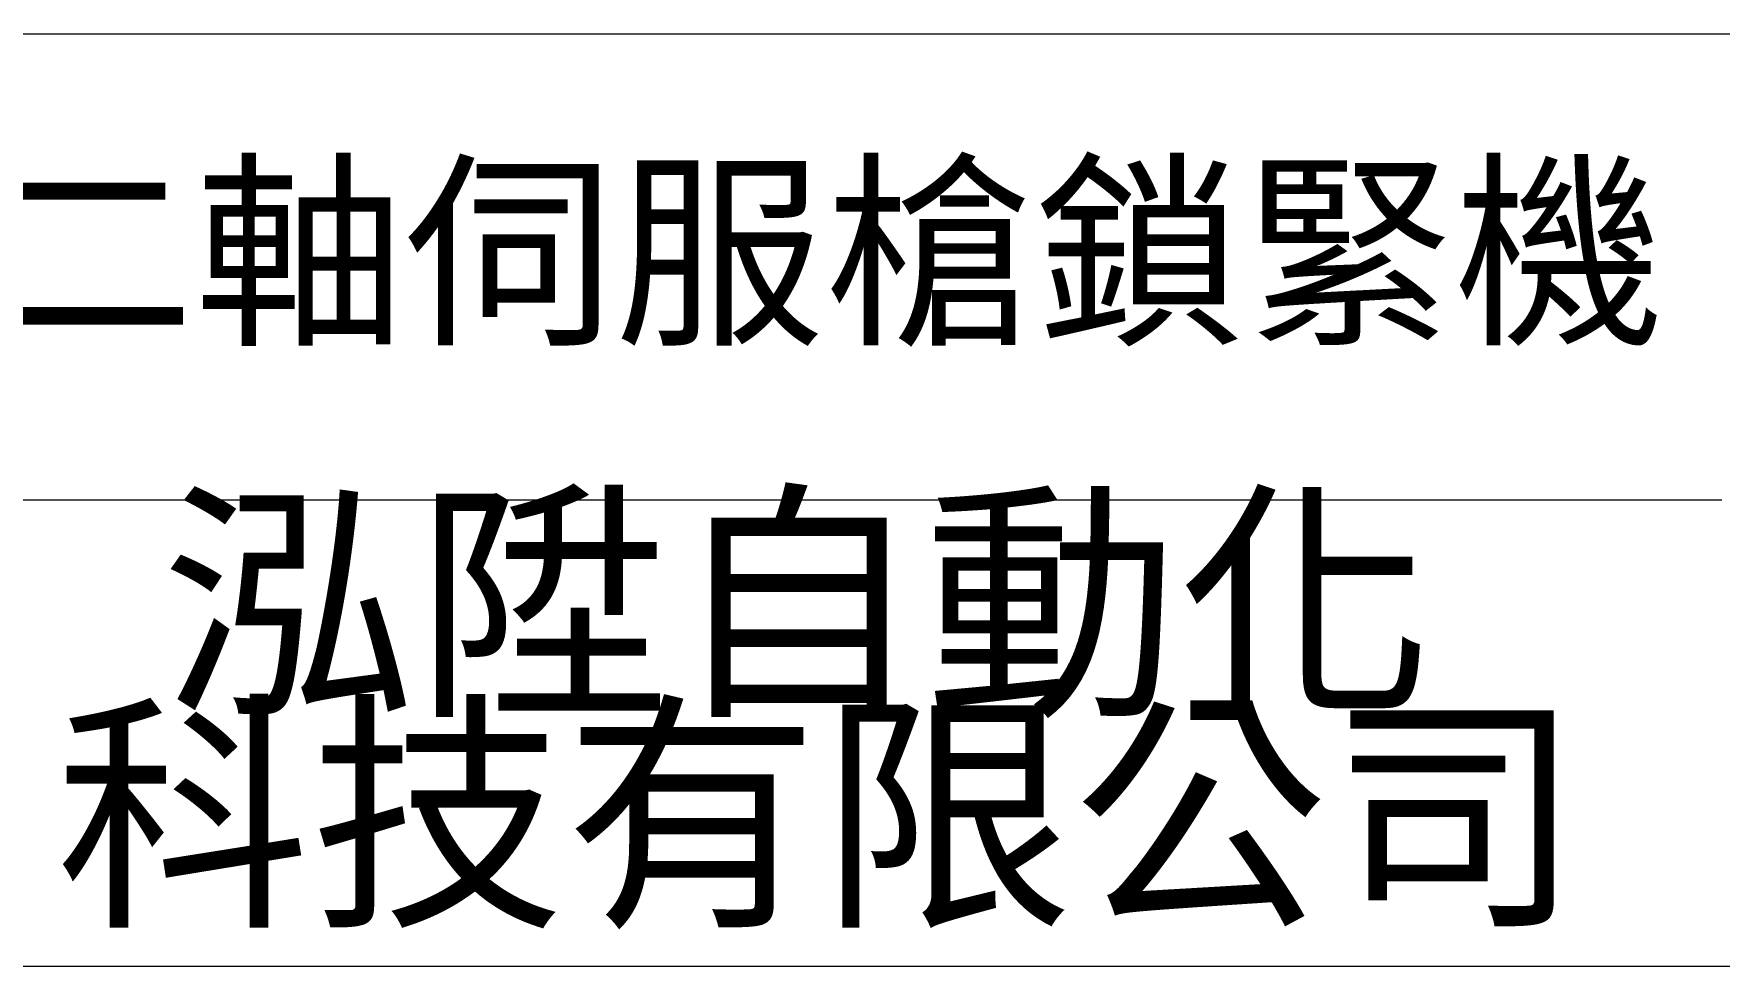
# Model space of a CAD drawing. Header units: millimetres. Extents: x 50 to 1435, y 50 to 1000.
# Drawn here: x 454 to 634.7, y 51.1 to 151.1 of the extents above; entities that cross this region are included whole.
import ezdxf
from ezdxf.enums import TextEntityAlignment as Align

# ---------------------------------------------------------------- set-up
doc = ezdxf.new("R2010")
doc.units = ezdxf.units.MM
doc.header["$LTSCALE"] = 5
doc.layers.add('圖框層', color=7, linetype='Continuous', lineweight=20)
doc.layers.add('標題 (ISO)', color=7, linetype='Continuous', lineweight=50)
doc.styles.add('STSL_65', font='')
doc.styles.add('文字型式124', font='')
doc.styles.add('文字型式61', font='')
doc.styles.add('文字型式65', font='')
doc.styles.add('文字型式85', font='')
doc.styles.add('文字型式88', font='')
doc.styles.get('STSL_65').set_extended_font_data('DFKai-SB')
doc.styles.get('文字型式124').set_extended_font_data('DFKai-SB')
doc.styles.get('文字型式61').set_extended_font_data('DFKai-SB')
doc.styles.get('文字型式65').set_extended_font_data('DFKai-SB')
doc.styles.get('文字型式85').set_extended_font_data('DFKai-SB')
doc.styles.get('文字型式88').set_extended_font_data('DFKai-SB')

# ---------------------------------------------------------------- blocks, each defined once
blk = doc.blocks.new('標題欄框 ISO')
at = {"layer": '圖框層', "color": 7}
for p, q in [((85.948, 35.033), (362.948, 35.033)), ((85.948, 25.035), (202.948, 25.035)), ((85.948, 15.035), (362.948, 15.035))]:
    blk.add_line(p, q, dxfattribs=at)
at = {"layer": '圖框層', "color": 7, "style": 'STSL_65'}
for s, p in [('泓陞自動化', (169.476, 20.82)), ('科技有限公司', (167.22, 16.289))]:
    blk.add_text(s, height=4, dxfattribs=at).set_placement(p)
at = {"layer": '標題 (ISO)', "style": '文字型式65'}
blk.add_attdef('描述', text='', height=4, dxfattribs=at).set_placement((104.947, 199.299), align=Align.MIDDLE_LEFT)
at = {"layer": '標題 (ISO)'}
for tag, p, height, style in [('授權者_001', (314.542, 37.243), 3.5, '文字型式85'), ('狀態_001', (264.797, 30.13), 3.5, '文字型式85'), ('視圖比例_001', (286.455, 30.171), 3.5, '文字型式85'), ('材料_001', (243.205, 30.383), 3, '文字型式61'), ('主題_001', (152.195, 28.703), 3.3, '文字型式124'), ('建立日期_001', (286.881, 24.116), 2.5, '文字型式88'), ('工程師_001', (305.416, 17.03), 3.5, '文字型式85'), ('設計師_001', (345.416, 17.03), 3.5, '文字型式85'), ('標題_001', (216.179, 16.901), 3.5, '文字型式85'), ('零件號碼_001', (256.894, 17.25), 3, '文字型式61')]:
    blk.add_attdef(tag, p, '', height=height, dxfattribs=dict(at, style=style))

msp = doc.modelspace()

# ---------------------------------------------------------------- block references
ref = msp.add_blockref('標題欄框 ISO', (-379.74, -24.055), dxfattribs=dict(xscale=5, yscale=5, zscale=5))
ref.add_attrib('主題_001', '懸吊式二軸伺服槍鎖緊機', (381.236, 119.46), dxfattribs={"layer": '標題 (ISO)', "height": 16.5, "style": '文字型式124'})

doc.saveas('drawing.dxf')
